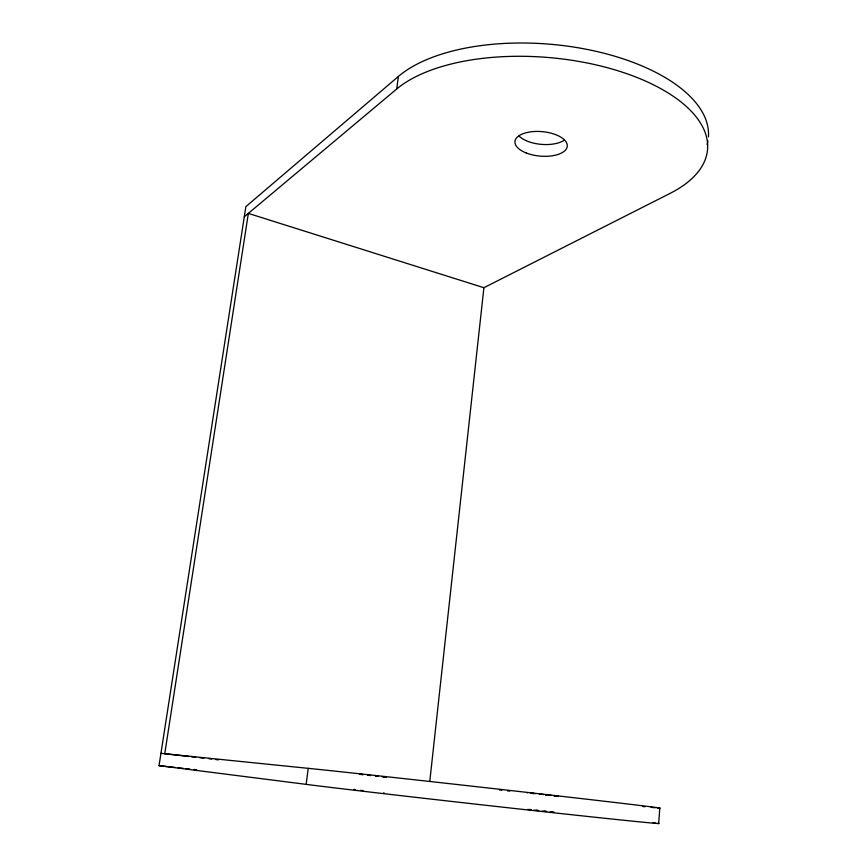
<?xml version="1.0" encoding="UTF-8"?>
<svg xmlns="http://www.w3.org/2000/svg" width="867" height="867" viewBox="0 0 867 867"><rect width="100%" height="100%" fill="white"/><g stroke="black" fill="none" stroke-linecap="round" stroke-linejoin="round"><path stroke-width="1.3" d="M658.671 823.65L659.776 807.946M429.804 781.232L483.905 287.714L670.104 193.374A165.315 77.781 5 0 0 633.831 76.263A165.315 77.781 5 0 0 396.728 88.987L244.299 216.783M708.426 136.823A164.936 79.027 5 0 0 586.092 49.224A164.936 79.027 5 0 0 398.365 76.469L245.87 206.639L159.029 765.659L306.149 784.364L308.24 768.346A185.571 0.834 6.4 0 1 532.956 793.045A185.571 0.834 6.4 0 1 657.316 807.936M396.728 88.987L398.365 76.469M383.637 792.85L384.027 792.839M354.668 789.544L353.866 789.479L355.372 789.707M527.45 792.817L527.017 792.806M160.937 753.347L308.24 768.346M382.271 776.854L386.183 777.244L383.767 776.93M553.861 795.841L558.402 796.307L554.577 795.819M529.206 809.442L531.287 809.659M549.971 811.946L553.113 812.281M359.502 774.198L362.514 774.524M531.97 793.283L535.438 793.663M375.725 776.138L378.088 776.399M545.625 794.941L549.515 795.375M159.029 765.659L175.112 767.425M177.789 767.718L183.143 768.303M185.831 768.596L189.84 769.04M193.861 769.473L196.549 769.766M545.636 794.79L551.445 795.451M539.393 794.096L543.576 794.562M367.435 775.065L370.068 775.358M367.944 775.261L370.556 775.564M536.034 810.179L538.721 810.482M542.081 811.078L546.21 811.534M375.335 775.954L377.86 776.247M188.952 756.49L164.752 753.737L248.352 213.39L483.905 287.714M191.64 756.804L195.671 757.259M199.703 757.715L203.734 758.181M209.11 758.788L211.797 759.102M215.829 759.557L218.517 759.86M530.702 793.251L533.812 793.608M499.414 789.945L501.765 790.216M507.563 790.877L509.731 791.127M360.943 774.459L363.121 774.719M544.173 811.089L546.763 811.393M533.92 810.146L537.887 810.602M360.607 790.325L363.013 790.606M551.51 811.946L554.251 812.281M527.732 809.41L530.452 809.735M657.89 823.249A186.047 1.203 6.4 0 1 526.789 809.832A186.047 1.203 6.4 0 1 306.149 784.364M652.851 822.523A186.047 1.203 6.4 0 1 655.235 822.848M655.17 807.741A185.571 0.834 6.4 0 1 651.095 807.34M645.059 806.733A185.571 0.834 6.4 0 1 642.913 806.516M707.938 140.736A164.936 79.027 5 0 1 707.049 144.572M563.832 140.497A26.216 12.474 5 0 1 519.084 136.076M526.193 152.96A26.27 12.279 5.1 0 0 567.213 146.686A26.27 12.279 5.1 0 0 529.921 131.957A26.27 12.279 5.1 0 0 526.193 152.96"/></g></svg>
